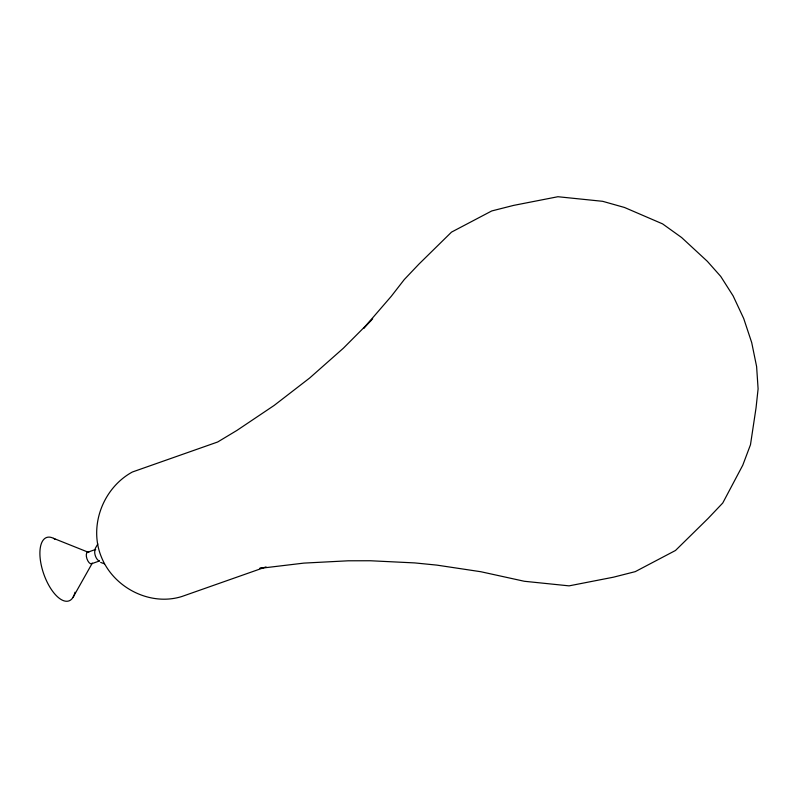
<?xml version="1.0" encoding="UTF-8"?>
<svg xmlns="http://www.w3.org/2000/svg" width="798" height="798" viewBox="0 0 798 798"><rect width="100%" height="100%" fill="white"/><g stroke="black" fill="none" stroke-linecap="round" stroke-linejoin="round"><path stroke-width="1.2" d="M95.171 548.575L97.835 543.957M73.097 597.233L92.309 563.119A6.095 2.693 70.6 0 1 86.912 558.7A6.095 2.693 70.6 0 1 88.758 552.435L53.526 538.341M372.676 318.761L363.529 328.407L391.279 296.287L404.267 279.559L418.93 264.108L451.518 232.108L491.738 210.951L513.563 205.405L557.922 196.727L602.67 201.315L624.515 207.48L662.579 223.879L681.612 237.525L707.357 261.335L720.734 276.417L733.133 295.908L743.696 318.482L751.706 342.591L756.614 366.591L758.1 388.855L756.045 407.868L750.479 444.745L742.778 465.194L722.739 503.029L708.065 518.481L675.487 550.48L635.268 571.637L613.443 577.193L569.074 585.862L524.336 581.273L480.825 571.727L436.865 565.114L414.77 562.919L370.432 560.755L348.237 560.795L303.868 563.109L259.689 568.395L261.844 567.847M371.06 320.417L343.409 348.177L309.694 377.983L274.153 405.434L236.906 430.431L217.684 441.992L132.348 472.017C103.092 487.927 88.568 525.882 101.346 556.914C113.525 587.597 149.994 606.53 181.894 596.495L266.053 566.889M87.281 552.386L95.7 549.423M91.77 563.677L99.142 561.084M104.438 563.827L100.678 562.41M74.982 592.246A33.606 14.843 70.6 0 1 55.242 594.5A33.606 14.843 70.6 0 1 39.9 553.194A33.606 14.843 70.6 0 1 55.371 539.428M99.511 560.894A6.095 2.693 70.6 0 1 95.6 556.485A6.095 2.693 70.6 0 1 95.171 549.982"/></g></svg>
